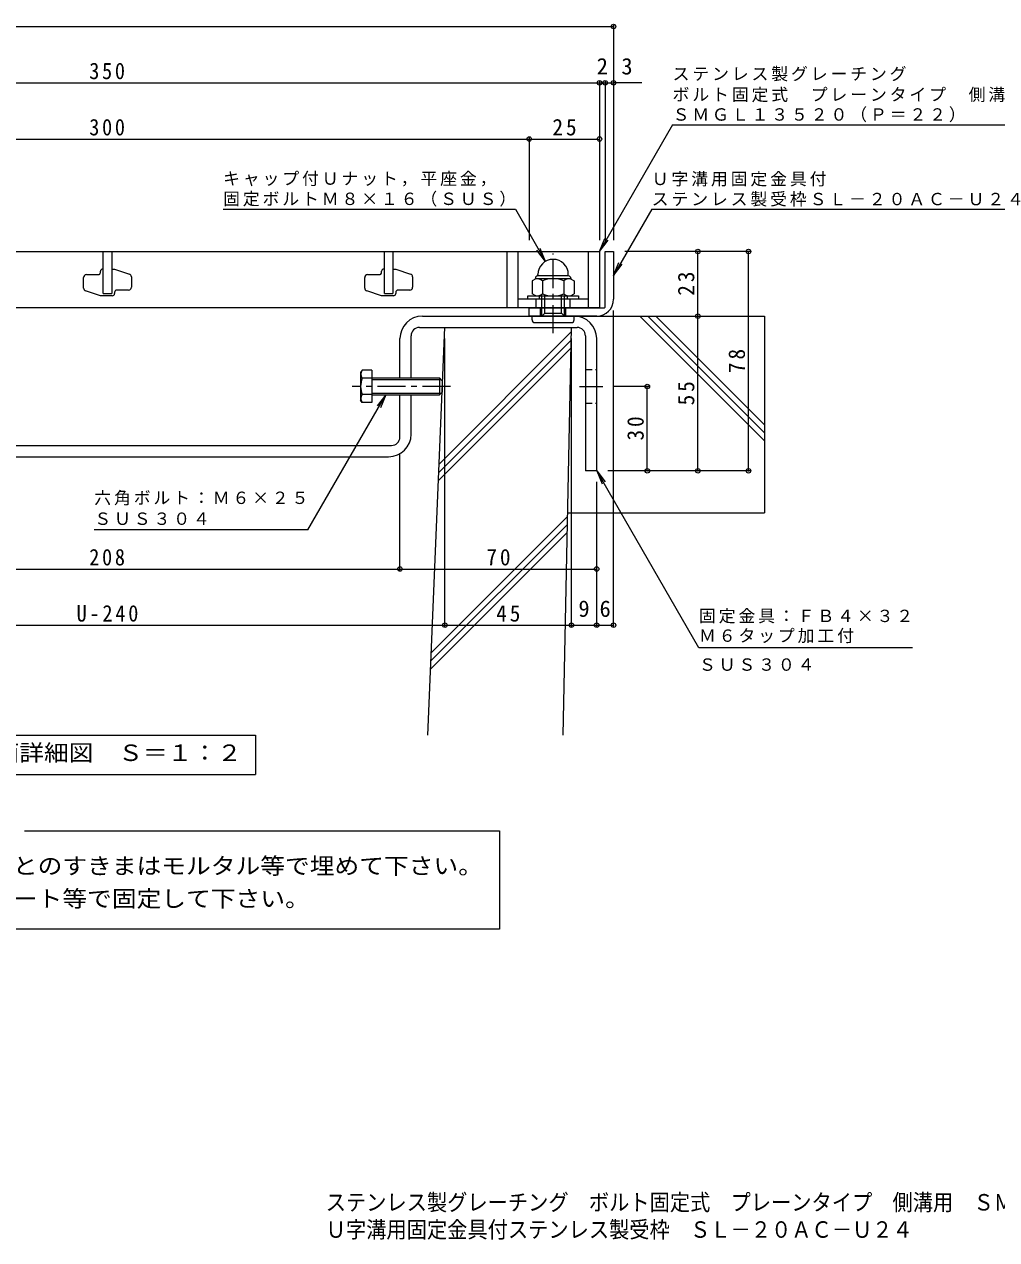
# Model space of a CAD drawing. Units: millimetres at full size. Extents: x -407 to 421, y -392 to 305.
# Drawn here: x -202.8 to 143.1, y -391.8 to 40.5 of the extents above; entities that cross this region are included whole.
import ezdxf
from ezdxf.enums import TextEntityAlignment as Align

# ---------------------------------------------------------------- set-up
doc = ezdxf.new("R2010")
doc.units = ezdxf.units.MM
doc.header["$LTSCALE"] = 2
doc.header["$PDMODE"] = 32
doc.header["$PDSIZE"] = 1.6
doc.linetypes.add('CHAIN1', pattern=[8, 5, -1, 1, -1])
doc.linetypes.add('DASHED1', pattern=[1.8, 1.2, -0.6])
for name, color, linetype, lineweight in [('D-1_躯体', 2, 'Continuous', 9), ('D-2_仕上', 3, 'Continuous', 9), ('D-4_文字', 7, 'Continuous', 9), ('D-5_建具', 7, 'Continuous', 9), ('D-6_間仕切', 6, 'Continuous', 9), ('D-8_ハッチ', 3, 'Continuous', 9), ('D-A_インテリア', 2, 'Continuous', 9), ('D-B_衛生陶器', 2, 'Continuous', 9)]:
    doc.layers.add(name, color=color, linetype=linetype, lineweight=lineweight)
doc.layers.add('F-0_F-0ﾚｲﾔ', color=2, linetype='Continuous')
doc.styles.add('ＭＳ ゴシック', font='')
doc.styles.get('ＭＳ ゴシック').set_extended_font_data('MS Gothic')

msp = doc.modelspace()

# ---------------------------------------------------------------- linework, layer by layer
at = {"layer": 'D-1_躯体'}
for p, q in [((3.821, -60.074), (3.821, -40.274)), ((3.821, -40.274), (6.821, -40.274)), ((6.821, -40.274), (6.821, -57.274)), ((-19.179, -63.274), (-19.179, -60.274)), ((-10.179, -63.274), (-10.179, -60.274))]:
    msp.add_line(p, q, dxfattribs=at)
msp.add_lwpolyline([(0.821, -63.274), (-23.179, -63.274), (-23.179, -60.274), (3.621, -60.274)], dxfattribs=at)
for centre, radius in [((0.821, -57.274), 6), ((3.621, -60.074), 0.2)]:
    msp.add_arc(centre, radius, 270, 0, dxfattribs=at)
at = {"layer": 'D-2_仕上'}
for p, q in [((-348.179, -40.274), (1.821, -40.274)), ((-174.679, -55.274), (-174.679, -40.274)), ((-171.679, -40.274), (-171.679, -55.274)), ((-74.679, -55.274), (-74.679, -40.274)), ((-71.679, -40.274), (-71.679, -55.274)), ((-31.179, -40.274), (-31.179, -60.274)), ((-27.179, -40.274), (-27.179, -60.274)), ((-2.179, -40.274), (-2.179, -60.274)), ((1.821, -40.274), (1.821, -60.274)), ((-175.679, -47.724), (-175.679, -47.324)), ((-174.879, -46.524), (-174.679, -46.524)), ((-171.679, -46.524), (-170.679, -46.524)), ((-170.679, -46.524), (-165.363, -48.296)), ((-75.679, -47.724), (-75.679, -47.324)), ((-74.879, -46.524), (-74.679, -46.524)), ((-71.679, -46.524), (-70.679, -46.524)), ((-70.679, -46.524), (-65.363, -48.296)), ((-181.679, -53.303), (-181.679, -49.524)), ((-180.679, -48.524), (-176.479, -48.524)), ((-164.679, -49.244), (-164.679, -53.024)), ((-81.679, -53.303), (-81.679, -49.524)), ((-80.679, -48.524), (-76.479, -48.524)), ((-64.679, -49.244), (-64.679, -53.024)), ((-174.679, -55.274), (-171.679, -55.274)), ((-170.679, -54.824), (-170.679, -55.224)), ((-165.679, -54.024), (-169.879, -54.024)), ((-74.679, -55.274), (-71.679, -55.274)), ((-70.679, -54.824), (-70.679, -55.224)), ((-65.679, -54.024), (-69.879, -54.024)), ((1.821, -60.274), (-348.179, -60.274)), ((-2.179, -57.274), (-27.179, -57.274)), ((-20.679, -60.274), (-20.679, -57.274)), ((-8.679, -60.274), (-8.679, -57.274))]:
    msp.add_line(p, q, dxfattribs=at)
for points in [[(-171.479, -56.024), (-175.679, -56.024), (-180.995, -54.252)], [(-71.479, -56.024), (-75.679, -56.024), (-80.995, -54.252)]]:
    msp.add_lwpolyline(points, dxfattribs=at)
for centre, radius, start, end in [((-174.879, -47.324), 0.8, 90, 180), ((-74.879, -47.324), 0.8, 90, 180), ((-180.679, -49.524), 1, 90, 180), ((-176.479, -47.724), 0.8, 270, 0), ((-165.679, -49.244), 1, 0, 71.56505), ((-80.679, -49.524), 1, 90, 180), ((-76.479, -47.724), 0.8, 270, 0), ((-65.679, -49.244), 1, 0, 71.56505), ((-180.679, -53.303), 1, 180, 251.56505), ((-171.479, -55.224), 0.8, 270, 0), ((-169.879, -54.824), 0.8, 90, 180), ((-165.679, -53.024), 1, 270, 0), ((-80.679, -53.303), 1, 180, 251.56505), ((-71.479, -55.224), 0.8, 270, 0), ((-69.879, -54.824), 0.8, 90, 180), ((-65.679, -53.024), 1, 270, 0)]:
    msp.add_arc(centre, radius, start, end, dxfattribs=at)
at = {"layer": 'D-4_文字'}
for p, q in [((-353.179, 39.726), (6.821, 39.726)), ((6.821, 40.326), (6.821, -36.274)), ((-348.179, 19.726), (1.821, 19.726)), ((1.821, 20.326), (1.821, -36.274)), ((1.821, 19.726), (3.821, 19.726)), ((3.821, 20.326), (3.821, -36.274)), ((3.821, 19.726), (6.821, 19.726)), ((16.889, 19.726), (6.821, 19.726)), ((-23.179, 0.326), (-23.179, -36.274)), ((-323.179, -0.274), (-23.179, -0.274)), ((-23.179, -0.274), (1.821, -0.274)), ((55.421, -40.274), (10.821, -40.274)), ((36.821, -63.274), (36.821, -40.274)), ((54.821, -118.274), (54.821, -40.274)), ((6.821, -173.809), (6.821, -61.274)), ((36.821, -118.274), (36.821, -63.274)), ((-53.179, -173.809), (-53.179, -71.274)), ((-8.179, -173.809), (-8.179, -71.274)), ((19.421, -88.274), (6.949, -88.274)), ((18.821, -118.274), (18.821, -88.274)), ((-69.179, -153.831), (-69.179, -112.274)), ((55.421, -118.274), (4.821, -118.274)), ((0.821, -173.809), (0.821, -122.274)), ((-277.179, -153.231), (-69.179, -153.231)), ((-69.179, -153.231), (0.821, -153.231)), ((-293.179, -173.209), (-53.179, -173.209)), ((-53.179, -173.209), (-8.179, -173.209)), ((-8.179, -173.209), (0.821, -173.209)), ((0.821, -173.209), (6.821, -173.209))]:
    msp.add_line(p, q, dxfattribs=at)
for p in [(6.821, 39.726), (1.821, 19.726), (3.821, 19.726), (6.821, 19.726), (-23.179, -0.274), (1.821, -0.274), (36.821, -40.274), (54.821, -40.274), (36.821, -63.274), (18.821, -88.274), (18.821, -118.274), (36.821, -118.274), (54.821, -118.274), (-69.179, -153.231), (0.821, -153.231), (-53.179, -173.209), (-8.179, -173.209), (0.821, -173.209), (6.821, -173.209)]:
    msp.add_point(p, dxfattribs=at)
at = {"layer": 'D-5_建具'}
for p, q in [((27.802, 4.726), (152.806, 4.726)), ((-132.073, -25.274), (-28.073, -25.274)), ((-28.073, -25.274), (-17.379, -43.797)), ((20.389, -25.274), (6.821, -48.774)), ((20.389, -25.274), (152.393, -25.274)), ((1.821, -40.274), (4.865, -36.307)), ((-17.379, -43.797), (-20.423, -39.83)), ((-17.379, -43.797), (-19.292, -39.178)), ((6.821, -48.774), (8.735, -44.154)), ((6.821, -48.774), (9.865, -44.807)), ((-74.168, -91.274), (-77.212, -95.24)), ((0.821, -118.274), (2.735, -122.893)), ((-101.881, -139.274), (-177.881, -139.274)), ((113.194, -181.274), (37.194, -181.274)), ((-225.779, -212.274), (-120.579, -212.274)), ((-120.579, -212.274), (-120.579, -226.274)), ((-225.779, -226.274), (-120.579, -226.274)), ((-202.707, -246.397), (-33.721, -246.397)), ((-33.721, -246.397), (-33.721, -281.319)), ((-33.721, -281.319), (-312.637, -281.319))]:
    msp.add_line(p, q, dxfattribs=at)
for points in [[(27.802, 4.726), (1.821, -40.274), (3.735, -35.654)], [(-101.881, -139.274), (-74.168, -91.274), (-76.082, -95.893)], [(37.194, -181.274), (0.821, -118.274), (3.865, -122.24)]]:
    msp.add_lwpolyline(points, dxfattribs=at)
at = {"layer": 'D-6_間仕切'}
for p, q in [((-7.179, -63.274), (60.521, -63.274)), ((60.521, -107.656), (16.138, -63.274)), ((60.521, -104.828), (18.967, -63.274)), ((60.521, -101.999), (21.795, -63.274)), ((60.521, -63.274), (60.521, -133.274)), ((-59.221, -212.274), (-53.179, -67.274)), ((-55.205, -115.889), (-8.211, -68.896)), ((-53.179, -67.274), (-8.179, -67.274)), ((-11.079, -212.274), (-8.179, -67.274)), ((-55.328, -118.84), (-8.269, -71.782)), ((-55.45, -121.792), (-8.327, -74.668)), ((-9.499, -133.274), (60.521, -133.274)), ((-58.123, -185.929), (-9.581, -137.387)), ((-58, -182.977), (-9.524, -134.501)), ((-58.246, -188.88), (-9.639, -140.273))]:
    msp.add_line(p, q, dxfattribs=at)
at = {"layer": 'D-8_ハッチ'}
for p, q in [((-61.179, -63.274), (-7.179, -63.274)), ((-62.179, -67.274), (-6.179, -67.274)), ((-69.179, -85.274), (-69.179, -71.274)), ((-65.179, -85.274), (-65.179, -70.274)), ((-3.179, -70.274), (-3.179, -118.274)), ((0.821, -118.274), (0.821, -71.274)), ((-69.179, -106.274), (-69.179, -91.274)), ((-65.179, -105.274), (-65.179, -91.274)), ((-274.179, -109.274), (-72.179, -109.274)), ((-273.179, -113.274), (-73.179, -113.274)), ((0.821, -118.274), (-3.179, -118.274))]:
    msp.add_line(p, q, dxfattribs=at)
at = {"layer": 'D-8_ハッチ', "linetype": 'DASHED1'}
for p, q in [((-3.179, -82.274), (0.821, -82.274)), ((-3.179, -94.274), (0.821, -94.274))]:
    msp.add_line(p, q, dxfattribs=at)
at = {"layer": 'D-8_ハッチ', "color": 7, "linetype": 'CHAIN1'}
msp.add_line((-5.307, -88.274), (2.949, -88.274), dxfattribs=at)
at = {"layer": 'D-8_ハッチ'}
for centre, radius, start, end in [((-61.179, -71.274), 8, 90, 180), ((-7.179, -71.274), 8, 0, 90), ((-62.179, -70.274), 3, 90, 180), ((-6.179, -70.274), 3, 0, 90), ((-73.179, -105.274), 8, 270, 0), ((-72.179, -106.274), 3, 270, 0)]:
    msp.add_arc(centre, radius, start, end, dxfattribs=at)
at = {"layer": 'D-A_インテリア'}
for p, q in [((-82.633, -82.5), (-83.137, -83.374)), ((-83.137, -83.374), (-83.137, -93.174)), ((-79.137, -82.5), (-82.633, -82.5)), ((-79.137, -85.387), (-82.633, -85.387)), ((-79.137, -82.5), (-79.137, -94.047)), ((-79.137, -85.274), (-55.137, -85.274)), ((-79.137, -85.874), (-54.537, -85.874)), ((-55.137, -85.274), (-54.137, -86.274)), ((-55.137, -85.274), (-55.137, -91.274)), ((-54.137, -86.274), (-54.137, -90.274)), ((-79.137, -90.674), (-54.537, -90.674)), ((-55.137, -91.274), (-54.137, -90.274)), ((-82.633, -94.047), (-83.137, -93.174)), ((-79.137, -91.16), (-82.633, -91.16)), ((-79.137, -94.047), (-82.633, -94.047)), ((-79.137, -91.274), (-55.137, -91.274))]:
    msp.add_line(p, q, dxfattribs=at)
at = {"layer": 'D-A_インテリア', "color": 7, "linetype": 'CHAIN1'}
msp.add_line((-51.137, -88.274), (-86.137, -88.274), dxfattribs=at)
at = {"layer": 'D-A_インテリア'}
for centre, radius, start, end in [((-74.623, -88.274), 8.514, 160.18087, 199.81913), ((-80.133, -83.943), 2.887, 150.00001, 209.99999), ((-80.133, -92.604), 2.887, 150.00001, 209.99999)]:
    msp.add_arc(centre, radius, start, end, dxfattribs=at)
at = {"layer": 'D-B_衛生陶器', "color": 7, "linetype": 'CHAIN1'}
msp.add_line((-14.679, -69.355), (-14.679, -40.947), dxfattribs=at)
at = {"layer": 'D-B_衛生陶器'}
for p, q in [((-20.881, -49.974), (-22.184, -50.726)), ((-22.184, -50.726), (-22.184, -55.321)), ((-21.079, -49.974), (-21.079, -50.088)), ((-8.477, -49.974), (-20.881, -49.974)), ((-20.079, -48.974), (-20.079, -48.474)), ((-9.279, -48.974), (-20.079, -48.974)), ((-18.432, -50.726), (-18.432, -55.321)), ((-10.926, -50.726), (-10.926, -55.321)), ((-9.279, -48.974), (-9.279, -48.474)), ((-8.477, -49.974), (-7.173, -50.726)), ((-8.279, -49.974), (-8.279, -50.088)), ((-7.173, -50.726), (-7.173, -55.321)), ((-23.679, -56.074), (-5.679, -56.074)), ((-20.881, -56.074), (-22.184, -55.321)), ((-19.679, -56.074), (-19.679, -57.274)), ((-18.679, -63.274), (-18.679, -56.074)), ((-17.679, -62.274), (-17.679, -56.074)), ((-11.679, -62.274), (-11.679, -56.074)), ((-10.679, -63.274), (-10.679, -56.074)), ((-9.679, -56.074), (-9.679, -57.274)), ((-8.477, -56.074), (-7.173, -55.321)), ((-22.179, -64.574), (-22.179, -63.274)), ((-18.679, -63.274), (-17.679, -62.274)), ((-17.679, -62.274), (-11.679, -62.274)), ((-10.679, -63.274), (-11.679, -62.274)), ((-7.179, -64.574), (-7.179, -63.274)), ((-21.179, -65.574), (-8.179, -65.574))]:
    msp.add_line(p, q, dxfattribs=at)
msp.add_lwpolyline([(-5.679, -56.074), (-5.679, -57.274), (-23.679, -57.274), (-23.679, -56.074)], dxfattribs=at)
for centre, radius, start, end in [((-14.679, -48.474), 5.4, 0, 180), ((-20.079, -49.974), 1, 90, 180), ((-20.881, -54.337), 4.363, 55.84651, 90.00017), ((-14.679, -59.708), 9.734, 67.32404, 112.67596), ((-8.477, -54.337), 4.363, 89.99983, 124.15349), ((-9.279, -49.974), 1, 0, 90), ((-20.881, -51.711), 4.363, 269.99983, 304.15349), ((-14.679, -46.339), 9.734, 247.32404, 292.67596), ((-8.477, -51.711), 4.363, 235.84651, 270.00017), ((-21.179, -64.574), 1, 180, 270), ((-8.179, -64.574), 1, 270, 0)]:
    msp.add_arc(centre, radius, start, end, dxfattribs=at)

# ---------------------------------------------------------------- texts
at = {"layer": 'D-4_文字', "color": 2, "style": 'ＭＳ ゴシック'}
for s, p in [('2', (0.821, 20.926)), ('3', (9.596, 20.926)), ('9', (-5.679, -172.009)), ('6', (1.821, -172.009))]:
    msp.add_text(s, height=5.865, dxfattribs=at).set_placement(p, align=Align.BOTTOM_LEFT)
at = {"layer": 'D-4_文字', "color": 2, "char_height": 5.865, "attachment_point": 7, "style": 'ＭＳ ゴシック'}
for s, insert in [('\\T1.27;\\W0.9;350', (-179.679, 20.926)), ('\\T1.27;\\W0.9;300', (-179.679, 0.926)), ('\\T1.27;\\W0.95;25', (-14.929, 0.926)), ('\\T1.27;\\W0.9;208', (-179.679, -152.031)), ('\\T1.27;\\W0.95;70', (-38.429, -152.031)), ('\\T1.28;\\W0.9;U-240', (-184.179, -172.009)), ('\\T1.27;\\W0.95;45', (-34.929, -172.009))]:
    msp.add_mtext(s, dxfattribs=dict(at, insert=insert))
at = {"layer": 'D-4_文字', "color": 2, "char_height": 5.865, "attachment_point": 7, "rotation": 90, "style": 'ＭＳ ゴシック'}
for s, insert in [('\\T1.27;\\W0.95;23', (35.621, -56.024)), ('\\T1.27;\\W0.95;78', (53.621, -83.524)), ('\\T1.27;\\W0.95;55', (35.621, -95.024)), ('\\T1.27;\\W0.95;30', (17.621, -107.524))]:
    msp.add_mtext(s, dxfattribs=dict(at, insert=insert))
at = {"layer": 'D-5_建具', "color": 2, "style": 'ＭＳ ゴシック', "width": 1.1}
for s, p in [('断面詳細図\u3000Ｓ＝１：２', (-222.179, -223.274)), ('Ｕ字溝上端部と受枠下部とのすきまはモルタル等で埋めて下さい。', (-303.643, -263.507)), ('固定金具は必ずコンクリート等で固定して下さい。', (-303.643, -275.167))]:
    msp.add_text(s, height=5.865, dxfattribs=at).set_placement(p, align=Align.BOTTOM_LEFT)
at = {"layer": 'D-5_建具', "char_height": 4.399, "attachment_point": 7, "style": 'ＭＳ ゴシック'}
for s, insert in [('\\T1.17;ステンレス製グレーチング', (27.806, 20.225)), ('\\T1.17;ボルト固定式\u3000プレーンタイプ\u3000側溝用', (27.806, 12.828)), ('\\T1.17;ＳＭＧＬ１３５２０（Ｐ＝２２）', (27.806, 5.678)), ('\\T1.17;キャップ付Ｕナット，平座金，', (-132.073, -17.172)), ('\\T1.17;Ｕ字溝用固定金具付', (20.393, -17.172)), ('\\T1.17;固定ボルトＭ８×１６（ＳＵＳ）', (-132.073, -24.322)), ('\\T1.17;ステンレス製受枠ＳＬ－２０ＡＣ－Ｕ２４', (20.393, -24.322)), ('\\T1.17;六角ボルト：Ｍ６×２５', (-177.881, -130.607)), ('\\T1.17;ＳＵＳ３０４', (-177.881, -137.607)), ('\\T1.17;固定金具：ＦＢ４×３２', (37.194, -172.607)), ('\\T1.17;Ｍ６タップ加工付', (37.194, -179.607)), ('\\T1.17;ＳＵＳ３０４', (37.194, -189.494))]:
    msp.add_mtext(s, dxfattribs=dict(at, insert=insert))
at = {"layer": 'F-0_F-0ﾚｲﾔ', "style": 'ＭＳ ゴシック', "width": 0.9}
for s, p in [('ステンレス製グレーチング\u3000ボルト固定式\u3000プレーンタイプ\u3000側溝用\u3000ＳＭＧＬ\u3000１３５２０（Ｐ＝２２）', (-95.565, -383.172)), ('Ｕ字溝用固定金具付ステンレス製受枠\u3000ＳＬ－２０ＡＣ－Ｕ２４', (-95.565, -392.863))]:
    msp.add_text(s, height=5.865, dxfattribs=at).set_placement(p, align=Align.BOTTOM_LEFT)

doc.saveas('drawing.dxf')
